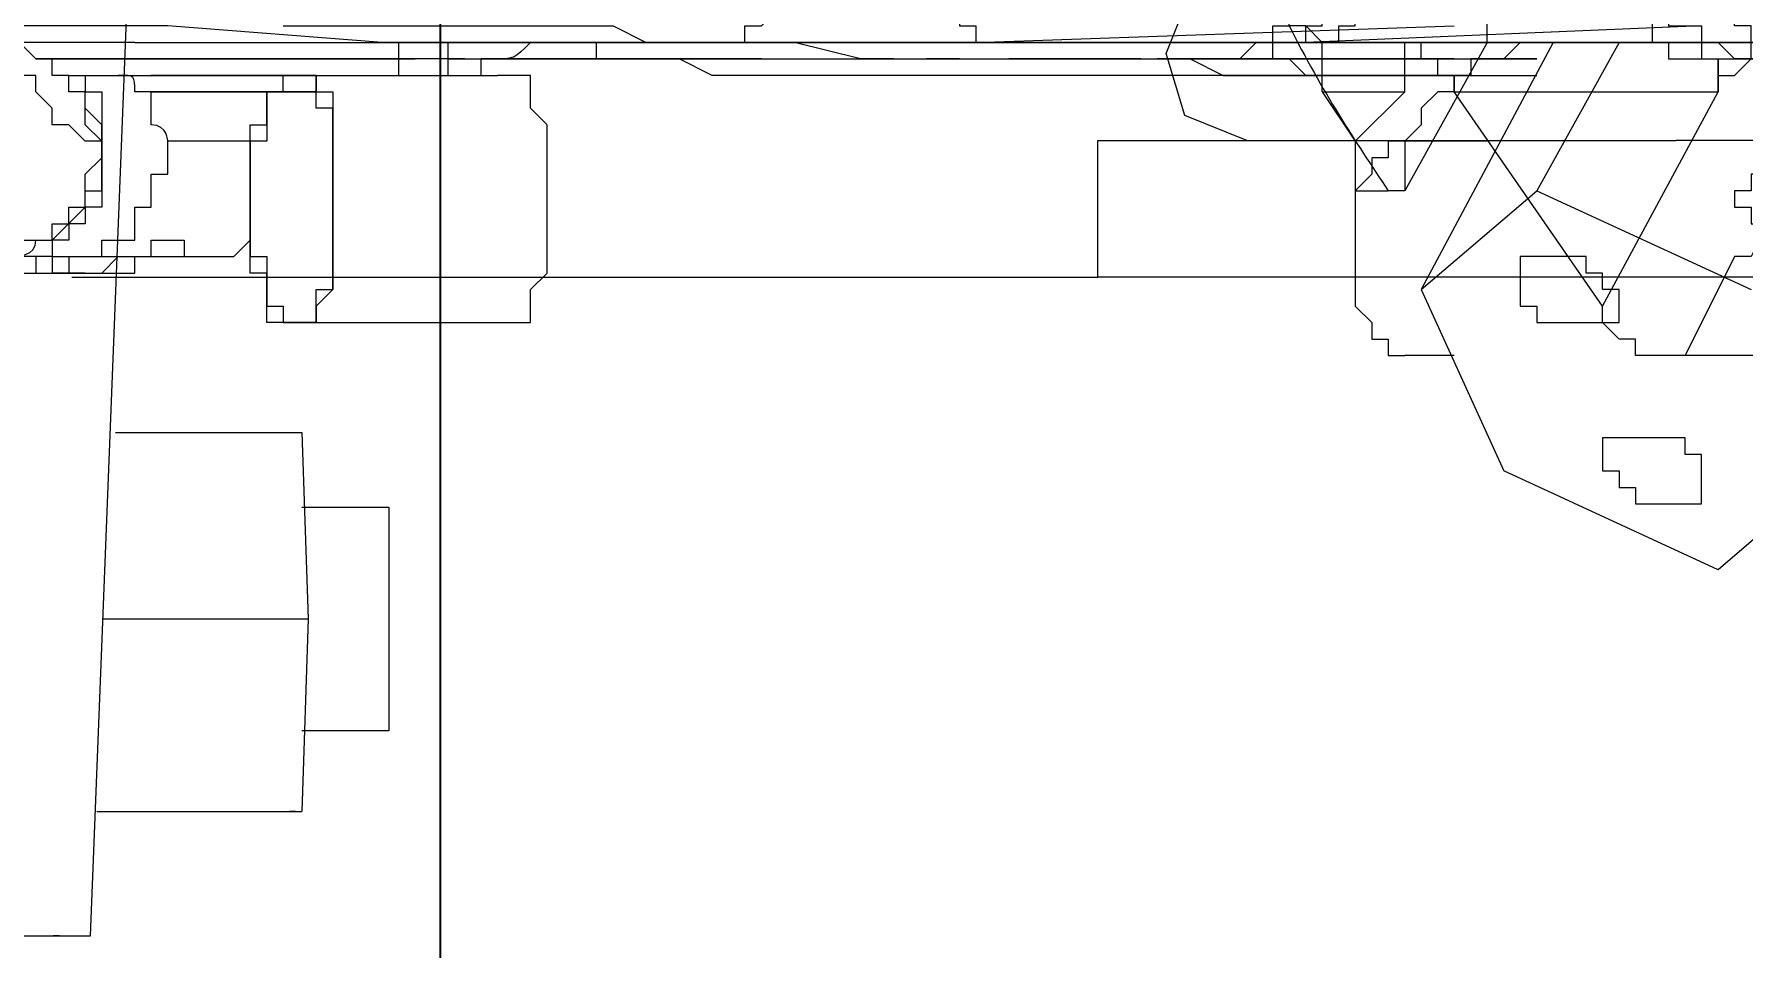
# Model space of a CAD drawing. Header units: millimetres. Extents: x 25083 to 52777, y 24772 to 45779.
# Drawn here: x 38549.48 to 38587.95, y 33654.69 to 33675.28 of the extents above; entities that cross this region are included whole.
import ezdxf

# ---------------------------------------------------------------- set-up
doc = ezdxf.new("R2010")
doc.units = ezdxf.units.MM
doc.layers.add('小车', color=7, linetype='Continuous')
doc.styles.get("Standard").update_dxf_attribs({"font": ''})
doc.styles.get('Standard').set_extended_font_data('SimSun')
doc.dimstyles.new('15', dxfattribs={"dimtxt": 15, "dimasz": 10, "dimexe": 2, "dimexo": 1, "dimgap": 1, "dimtad": 1, "dimdsep": 46, "dimtxsty": 'Standard', "dimcen": 2.5, "dimadec": 0, "dimazin": 0, "dimtfac": 1, "dimtmove": 2, "dimatfit": 3, "dimfxl": 1, "dimtolj": 1, "dimarcsym": 0})
doc.dimstyles.new('ISO-25', dxfattribs={"dimtxt": 2.5, "dimasz": 2.5, "dimexe": 1.25, "dimexo": 0.625, "dimtad": 1, "dimtxsty": 'Standard', "dimcen": 2.5, "dimadec": 0, "dimazin": 0, "dimtfac": 1, "dimtmove": 0, "dimatfit": 3, "dimfxl": 1, "dimarcsym": 0})

# ---------------------------------------------------------------- blocks, each defined once
blk = doc.blocks.new('*D925')
at = {"color": 0, "lineweight": -2}
for p, q in [((29677.862, 34881.662), (29677.862, 32448.293)), ((40733.017, 34757.645), (40733.017, 32448.293)), ((29680.362, 32449.543), (40730.517, 32449.543))]:
    blk.add_line(p, q, dxfattribs=at)
at = {"color": 0}
for points in [[(29680.362, 32449.96), (29680.362, 32449.127), (29677.862, 32449.543)], [(40730.517, 32449.127), (40730.517, 32449.96), (40733.017, 32449.543)]]:
    blk.add_solid(points, dxfattribs=at)
at = {"layer": 'DEFPOINTS', "color": 0}
for p in [(29677.862, 34882.287), (40733.017, 34758.27), (40733.017, 32449.543)]:
    blk.add_point(p, dxfattribs=at)
at = {"color": 0, "insert": (35205.439, 32451.628), "char_height": 2.5, "attachment_point": 5}
blk.add_mtext('11055,15', dxfattribs=at)
blk = doc.blocks.new('zw$D2F4')
at = {"color": 7, "lineweight": 5}
for points in [[(495.393, 941.395), (496.136, 942.138), (497.621, 943.252), (499.478, 944.366), (501.706, 945.48), (505.048, 947.337), (509.505, 949.194), (516.189, 951.793), (526.587, 954.764)], [(496.136, 786.91), (496.136, 792.48), (495.764, 794.337), (496.136, 796.194), (496.136, 800.279), (495.764, 803.621), (495.764, 922.084), (495.764, 931.368), (495.764, 933.597), (496.136, 938.424), (496.136, 948.822)], [(490.565, 942.138), (490.565, 941.024)], [(490.937, 941.024), (490.937, 942.138)], [(493.165, 939.91), (492.051, 939.91), (492.051, 940.281), (491.679, 940.281), (491.679, 940.652), (491.308, 940.652), (491.308, 941.024), (490.937, 941.024), (490.937, 942.138)], [(491.308, 942.138), (491.308, 941.395)], [(494.65, 941.395), (495.022, 941.395), (495.022, 941.766), (495.393, 941.766), (495.393, 942.138), (495.764, 942.138)], [(495.764, 939.167), (495.764, 941.766)], [(491.308, 941.395), (491.308, 941.024), (492.051, 940.281), (492.422, 940.281)], [(491.308, 941.395), (491.308, 941.024), (491.679, 941.024), (491.679, 940.652), (492.051, 940.652), (492.051, 940.281), (492.422, 940.281)], [(495.393, 941.024), (495.393, 941.395)], [(495.393, 941.395), (495.393, 933.225)], [(495.393, 941.024), (495.393, 941.395)], [(490.565, 941.024), (490.565, 940.652)], [(490.565, 941.024), (490.565, 940.281)], [(490.565, 940.281), (490.565, 941.024)], [(490.937, 941.024), (490.937, 940.652), (490.565, 940.652), (490.565, 940.281)], [(493.536, 939.91), (493.536, 940.281), (493.907, 940.652), (493.907, 941.024), (494.279, 941.024)], [(494.279, 940.281), (494.65, 940.281), (494.65, 940.652), (495.022, 940.652), (495.022, 941.024)], [(495.022, 940.652), (495.022, 941.024), (495.393, 941.024), (495.393, 940.652)], [(495.393, 940.652), (495.393, 941.024)], [(490.565, 940.281), (490.565, 939.91)], [(492.422, 940.281), (492.422, 939.91), (493.165, 939.91)], [(492.422, 940.281), (492.793, 940.281), (493.165, 939.91), (493.536, 939.91)], [(495.022, 940.652), (495.022, 940.281), (494.65, 940.281), (494.65, 939.91), (493.536, 939.91), (493.165, 939.91)], [(493.536, 939.91), (493.907, 939.91), (494.279, 940.281), (494.65, 940.281)], [(493.536, 939.91), (493.907, 940.281), (494.279, 940.281)], [(494.65, 940.281), (494.65, 940.652), (495.022, 940.652)], [(495.022, 940.652), (495.022, 937.31)], [(495.393, 940.281), (495.393, 940.652)], [(495.393, 933.225), (495.393, 940.652)], [(495.393, 939.91), (495.393, 940.281)], [(490.565, 939.91), (490.937, 939.538)], [(490.937, 939.91), (490.937, 938.796), (491.308, 938.796), (491.308, 938.053), (490.937, 938.053), (490.937, 937.681)], [(490.937, 939.91), (491.308, 939.91), (491.308, 939.167), (492.051, 939.167), (492.051, 938.796), (492.422, 938.796)], [(495.393, 939.538), (495.393, 939.91)], [(490.937, 939.538), (490.937, 939.167)], [(495.393, 939.167), (495.393, 939.538)], [(490.937, 939.167), (490.937, 938.796)], [(495.393, 938.796), (495.393, 939.167)], [(495.764, 939.167), (495.764, 936.567)], [(490.937, 938.796), (490.937, 936.939), (491.308, 936.567)], [(492.422, 938.796), (492.793, 938.796), (492.793, 938.424), (493.165, 938.424)], [(494.65, 938.796), (494.65, 936.196)], [(494.65, 936.196), (494.65, 938.796)], [(495.022, 935.453), (495.022, 938.796)], [(495.393, 938.424), (495.393, 938.796)], [(493.536, 936.196), (493.536, 938.424)], [(495.393, 938.053), (495.393, 938.424)], [(495.393, 937.681), (495.393, 938.053)], [(495.393, 937.31), (495.393, 937.681)], [(495.393, 936.939), (495.393, 937.681)], [(495.022, 937.31), (495.022, 935.453)], [(495.393, 937.31), (495.393, 936.939)], [(489.451, 935.453), (489.451, 936.196), (490.194, 936.196), (490.565, 936.196), (490.565, 936.567), (492.051, 936.567)], [(492.051, 936.567), (490.937, 936.567), (490.937, 936.196), (489.823, 936.196), (489.823, 935.825), (489.451, 935.825), (489.451, 935.453)], [(492.051, 936.567), (493.907, 936.567), (493.907, 936.196), (494.65, 936.196)], [(494.65, 936.196), (493.536, 936.196), (493.536, 936.567), (492.051, 936.567)], [(495.393, 936.196), (495.393, 936.567)], [(495.393, 936.567), (495.393, 936.196)], [(495.764, 936.567), (495.764, 934.339)], [(494.65, 935.082), (494.65, 936.196)], [(494.65, 936.196), (494.65, 935.082)], [(494.65, 935.825), (495.022, 935.825)], [(496.136, 935.825), (496.136, 928.397), (495.764, 927.655), (495.764, 925.427)], [(489.451, 935.453), (489.451, 930.997)], [(489.451, 935.453), (489.451, 935.082), (489.823, 935.082)], [(492.422, 934.711), (490.194, 934.711), (489.823, 935.082), (489.451, 935.082), (489.451, 935.453)], [(492.422, 934.711), (494.279, 934.711), (494.279, 935.082), (494.65, 935.082), (495.022, 935.082), (495.022, 935.453)], [(495.022, 935.453), (495.022, 930.997)], [(495.022, 935.453), (495.022, 935.082)], [(489.823, 935.082), (490.194, 935.082), (490.194, 934.711), (492.422, 934.711)], [(494.65, 935.082), (494.65, 934.711), (492.422, 934.711)], [(495.022, 935.082), (494.65, 935.082)], [(495.393, 934.339), (495.393, 933.225)], [(495.764, 934.339), (495.764, 933.225)], [(495.022, 933.225), (495.393, 933.225)], [(495.393, 932.111), (495.393, 933.225)], [(495.393, 932.111), (495.393, 933.225)], [(495.393, 933.225), (495.764, 933.225)], [(495.764, 932.111), (495.764, 933.225)], [(495.764, 933.225), (495.764, 932.111)], [(495.393, 931.74), (495.393, 932.482)], [(495.022, 932.111), (495.393, 932.111)], [(495.393, 932.111), (495.764, 932.111)], [(495.764, 932.111), (495.764, 930.997)], [(495.764, 932.111), (495.764, 931.368)], [(495.393, 931.74), (495.393, 931.368)], [(495.393, 931.74), (495.393, 930.997)], [(495.022, 931.368), (495.393, 931.368)], [(495.393, 930.254), (495.393, 931.368)], [(495.393, 930.997), (495.393, 931.368)], [(495.393, 930.997), (495.393, 931.368)], [(495.764, 931.368), (495.764, 930.997)], [(489.451, 930.997), (489.451, 930.254), (489.823, 930.254)], [(495.022, 922.827), (495.022, 926.169), (495.393, 926.912), (495.393, 930.997)], [(495.022, 930.626), (495.022, 930.997)], [(495.764, 930.997), (495.764, 930.626)], [(492.422, 929.883), (493.907, 929.883), (494.279, 930.254), (494.65, 930.254), (495.022, 930.254), (495.022, 930.626)], [(495.393, 930.626), (495.393, 929.512)], [(495.393, 930.626), (495.393, 928.769)], [(495.764, 930.626), (495.764, 929.14)], [(489.823, 930.254), (490.194, 930.254), (490.565, 929.883), (492.422, 929.883)], [(495.393, 930.254), (495.393, 928.769)], [(495.393, 930.254), (495.393, 929.14)], [(495.764, 929.883), (495.764, 929.512)], [(495.393, 929.14), (495.393, 927.283)], [(495.393, 928.026), (495.393, 929.14)], [(495.764, 927.655), (495.764, 929.14)], [(495.764, 929.14), (495.764, 927.655)], [(495.393, 928.769), (495.764, 928.769)], [(495.393, 928.769), (495.393, 927.655)], [(495.393, 928.769), (495.393, 928.026)], [(495.393, 927.283), (495.393, 928.026)], [(495.393, 926.541), (495.393, 927.655)], [(495.393, 927.655), (495.393, 926.912)], [(495.764, 927.655), (495.764, 925.055)], [(495.764, 927.655), (495.764, 926.169)], [(495.393, 925.427), (495.393, 927.283)], [(495.393, 927.283), (495.393, 926.541)], [(495.393, 926.169), (495.393, 926.541)], [(495.393, 925.055), (495.393, 926.169)], [(495.393, 926.169), (495.393, 925.055)], [(495.393, 925.798), (495.393, 925.055)], [(495.764, 925.427), (495.764, 920.228)], [(495.764, 925.427), (496.136, 925.427), (496.136, 925.055), (496.507, 924.684), (496.878, 924.684)], [(495.393, 925.055), (495.393, 923.57)], [(495.393, 925.055), (495.393, 922.456)], [(495.393, 922.827), (495.764, 924.313)], [(495.393, 923.57), (495.393, 922.456)], [(495.393, 923.57), (495.393, 922.456)], [(495.022, 922.084), (495.022, 922.827)], [(495.393, 922.084), (495.393, 922.827)], [(495.393, 922.456), (495.393, 921.713)], [(495.393, 922.456), (495.393, 921.342)], [(495.022, 921.713), (495.022, 922.084)], [(495.022, 921.342), (495.022, 921.713)], [(495.022, 920.97), (495.022, 921.342)], [(495.393, 920.97), (495.393, 921.342)], [(495.393, 920.599), (495.393, 921.342)], [(495.022, 920.228), (495.022, 920.97)], [(495.393, 920.97), (495.393, 919.485)], [(495.764, 920.97), (495.764, 920.599)], [(496.878, 920.97), (496.507, 920.97), (496.507, 920.599), (496.136, 920.599), (496.136, 920.228), (495.764, 920.228)], [(495.764, 920.599), (495.764, 919.114)], [(495.022, 919.114), (495.022, 920.228)], [(495.393, 920.228), (495.393, 918.371)], [(495.764, 919.856), (495.764, 920.228)], [(495.764, 920.228), (495.764, 919.856)], [(495.764, 920.228), (496.136, 909.458)], [(495.764, 919.856), (495.764, 907.23)], [(495.022, 917.628), (495.022, 919.114)], [(495.393, 918.371), (495.393, 919.485)], [(495.393, 919.485), (495.393, 918.742)], [(495.764, 919.114), (495.764, 918.371)], [(495.393, 916.514), (495.393, 918.371)], [(495.764, 918.371), (495.764, 909.83)], [(495.764, 918.371), (495.764, 917.257)], [(495.022, 916.514), (495.022, 917.628)], [(495.764, 917.628), (495.764, 913.914)], [(495.764, 917.257), (495.764, 916.885)], [(495.022, 915.771), (495.022, 916.514)], [(495.393, 915.771), (495.393, 916.143)], [(495.393, 916.143), (495.393, 915.771)], [(495.022, 915.4), (495.022, 915.771)], [(495.393, 915.771), (495.393, 915.4), (495.022, 914.657), (495.022, 907.601)], [(495.393, 914.657), (495.393, 915.771)], [(495.022, 913.914), (495.022, 915.4)], [(495.393, 915.029), (495.393, 915.4)], [(495.393, 915.4), (495.393, 914.286)], [(495.764, 913.914), (495.393, 914.286), (495.393, 915.029)], [(495.393, 915.029), (495.393, 913.172)], [(495.022, 912.8), (495.022, 913.914)], [(495.764, 913.914), (495.764, 913.543)], [(494.65, 912.429), (495.764, 912.429), (496.136, 912.8), (496.136, 913.172), (496.507, 913.172), (496.507, 913.543)], [(494.65, 912.429), (495.022, 912.429), (495.022, 912.8), (495.393, 913.172), (495.393, 913.543), (495.764, 913.543), (496.136, 913.543), (496.136, 913.172)], [(495.393, 912.429), (495.393, 913.172)], [(495.022, 912.429), (495.022, 912.8)], [(495.393, 912.429), (495.393, 912.8)], [(495.393, 912.8), (495.393, 912.429)], [(495.764, 912.429), (495.764, 912.8)], [(496.136, 903.888), (495.764, 912.8)], [(495.764, 912.8), (495.764, 912.429)], [(495.764, 912.8), (496.136, 912.8), (496.136, 912.429), (496.507, 912.429), (496.507, 912.058), (496.878, 912.058)], [(494.65, 912.429), (493.536, 911.686)], [(494.65, 912.429), (494.65, 910.572)], [(495.022, 910.201), (495.022, 912.429)], [(495.393, 911.315), (495.393, 912.429)], [(495.393, 912.429), (495.393, 910.201)], [(495.764, 912.429), (495.764, 894.975)], [(495.764, 912.429), (495.764, 912.058), (496.136, 912.058), (496.136, 911.686), (496.507, 911.686), (496.878, 911.686)], [(492.793, 911.315), (492.422, 911.686), (490.194, 911.686), (489.823, 911.686), (489.451, 911.315), (489.08, 911.315), (489.08, 910.944), (488.708, 910.944), (488.708, 910.572)], [(493.536, 911.686), (492.422, 911.686), (492.422, 910.944)], [(493.536, 911.686), (494.65, 910.572)], [(493.536, 910.572), (493.536, 910.944), (493.165, 910.944), (493.165, 911.315), (492.793, 911.315)], [(492.422, 910.572), (492.422, 910.944)], [(488.708, 909.458), (488.708, 910.572)], [(495.393, 902.402), (495.393, 903.145), (495.764, 903.516), (495.764, 904.631), (495.764, 907.973), (495.393, 908.344), (495.393, 909.087), (495.022, 909.087), (495.022, 909.458), (494.65, 909.458), (494.65, 909.83), (494.279, 910.201), (493.907, 910.201), (493.536, 910.572), (492.422, 910.572)], [(495.764, 908.715), (492.422, 910.572)], [(493.536, 908.715), (493.536, 910.572)], [(494.65, 909.458), (495.022, 909.458), (495.022, 909.83), (495.393, 909.83), (495.393, 910.201), (495.764, 910.201), (495.764, 910.572)], [(494.65, 910.572), (495.764, 910.572)], [(495.764, 910.572), (495.764, 908.715)], [(490.194, 910.201), (486.109, 908.344)], [(490.194, 910.201), (492.422, 907.601)], [(495.764, 907.23), (490.194, 910.201)], [(495.022, 909.087), (495.022, 910.201)], [(495.393, 909.458), (495.393, 909.83)], [(495.764, 909.83), (495.764, 909.458)], [(495.764, 909.83), (495.764, 907.973)], [(489.823, 906.116), (494.65, 909.458)], [(494.65, 909.458), (494.65, 903.516)], [(495.393, 909.458), (495.393, 909.087)], [(495.764, 909.458), (495.764, 907.23)], [(495.393, 907.973), (495.393, 909.087)], [(495.393, 909.087), (495.393, 907.601)], [(495.393, 909.087), (495.393, 907.601)], [(483.881, 903.516), (486.109, 908.344)], [(495.764, 908.715), (497.25, 908.715), (497.621, 908.344), (497.992, 908.344), (497.992, 907.973), (498.364, 907.973), (498.364, 907.601), (498.735, 907.601), (498.735, 906.859), (499.106, 906.487), (499.106, 906.116), (499.478, 905.745), (499.478, 905.373), (499.478, 902.774)], [(490.565, 907.973), (489.823, 907.973), (489.823, 907.601), (489.451, 907.601), (489.451, 906.859)], [(490.937, 906.859), (490.937, 907.973), (490.565, 907.973)], [(492.422, 907.601), (490.194, 902.774)], [(495.764, 905.745), (492.422, 907.601)], [(495.764, 907.23), (495.764, 906.859)], [(489.451, 905.745), (490.194, 905.745), (490.194, 906.116), (490.565, 906.116), (490.565, 906.487), (490.937, 906.487), (490.937, 906.859)], [(489.451, 906.859), (489.451, 905.745)], [(495.764, 906.859), (495.764, 906.487)], [(495.764, 906.487), (495.764, 904.631)], [(486.852, 906.116), (486.109, 906.116), (486.109, 905.745), (485.738, 905.745), (485.738, 905.373), (485.366, 905.373), (485.366, 904.631)], [(486.852, 905.002), (486.852, 906.116)], [(488.708, 904.259), (488.708, 905.373), (489.08, 905.373), (489.08, 905.745), (489.451, 906.116), (489.823, 906.116)], [(489.823, 906.116), (494.65, 903.516)], [(485.738, 903.888), (486.48, 903.888), (486.48, 904.259), (486.852, 904.259), (486.852, 905.002)], [(496.507, 905.002), (496.507, 904.631), (496.136, 904.631), (496.136, 903.888), (495.764, 903.888), (495.393, 903.888), (495.393, 903.516), (494.65, 903.516)], [(496.878, 904.259), (496.878, 905.002), (496.507, 905.002), (495.764, 905.002), (495.764, 904.631), (495.393, 904.631), (495.393, 903.516), (495.022, 903.516)], [(485.366, 904.631), (485.366, 903.888), (485.738, 903.888)], [(495.764, 904.631), (495.764, 904.259)], [(488.708, 893.118), (488.708, 904.259)], [(496.136, 900.174), (495.764, 900.546), (493.536, 901.66), (493.165, 901.66), (490.937, 902.774), (490.937, 903.145), (488.708, 904.259)], [(495.022, 903.516), (495.393, 903.516), (495.393, 902.774), (495.764, 902.774), (496.136, 902.774), (496.136, 903.145), (496.507, 903.145), (496.507, 903.516), (496.878, 903.516), (496.878, 904.259)], [(495.764, 904.259), (495.764, 903.888)], [(495.764, 903.888), (495.764, 903.145)], [(486.109, 900.917), (483.881, 903.516)], [(494.65, 903.516), (495.022, 903.516), (495.022, 903.145), (495.393, 902.774), (495.393, 902.402), (495.764, 902.031), (495.764, 901.288), (496.136, 900.917), (496.136, 900.546), (496.136, 900.174)], [(492.793, 902.402), (492.793, 902.774), (492.422, 902.774), (492.422, 903.145), (492.051, 903.145), (492.051, 902.774), (491.679, 902.774), (491.679, 902.402), (491.308, 902.402), (491.308, 901.288)], [(495.764, 903.145), (495.764, 902.774)]]:
    blk.add_lwpolyline(points, dxfattribs=at)
for points in [[(490.937, 942.138), (490.937, 941.766), (490.937, 941.395), (491.308, 941.395)], [(490.937, 941.395), (490.565, 941.395), (490.565, 941.395), (490.565, 941.395)], [(490.565, 941.395), (490.565, 941.395), (490.565, 941.395), (490.565, 941.024)], [(494.65, 941.395), (494.65, 941.395), (494.279, 941.024), (494.279, 941.024)], [(494.65, 941.395), (494.65, 941.395), (494.65, 941.395), (494.65, 941.395)], [(495.393, 941.395), (495.393, 941.395), (495.393, 941.395), (495.393, 941.395)], [(490.565, 941.024), (490.565, 941.024), (490.565, 941.024), (490.565, 941.024)], [(490.565, 941.024), (490.565, 941.024), (490.565, 941.024), (490.565, 941.024)], [(490.565, 941.024), (490.565, 941.024), (490.565, 941.024), (490.565, 941.024)], [(490.937, 941.024), (490.937, 941.024), (490.937, 941.024), (490.565, 941.024)], [(490.937, 941.024), (490.937, 940.652), (490.937, 940.652), (490.937, 940.652)], [(490.937, 941.024), (490.937, 941.024), (490.937, 941.024), (490.937, 941.024)], [(495.022, 941.024), (495.022, 941.024), (495.022, 941.024), (495.022, 941.024)], [(495.022, 941.024), (495.022, 941.024), (495.022, 941.024), (495.393, 941.024)], [(495.393, 940.652), (495.393, 940.652), (495.393, 941.024), (495.393, 941.024)], [(490.565, 940.281), (490.565, 940.281), (490.565, 939.91), (490.565, 939.91)], [(490.565, 940.281), (490.565, 940.281), (490.565, 940.281), (490.565, 939.91)], [(490.565, 940.281), (490.565, 940.281), (490.565, 940.281), (490.565, 939.91)], [(490.937, 940.652), (490.937, 940.652), (490.937, 940.281), (490.937, 939.91)], [(495.393, 940.652), (495.393, 940.281), (495.393, 940.281), (495.393, 939.91)], [(495.393, 940.652), (495.393, 940.652), (495.393, 940.652), (495.393, 940.652)], [(490.565, 939.91), (490.565, 939.91), (490.565, 939.538), (490.565, 939.167)], [(490.565, 939.91), (490.565, 939.91), (490.565, 939.91), (490.565, 939.538)], [(493.536, 939.91), (493.536, 939.91), (493.165, 939.91), (493.165, 939.91)], [(493.165, 939.91), (493.165, 939.91), (493.536, 939.91), (493.536, 939.91)], [(494.65, 939.167), (495.022, 939.167), (495.022, 939.167), (495.022, 939.538)], [(490.565, 939.167), (490.565, 939.167), (490.565, 939.167), (490.937, 939.167)], [(494.65, 939.167), (494.65, 939.167), (494.65, 939.167), (494.65, 939.167)], [(494.65, 938.796), (494.65, 938.796), (494.65, 938.796), (494.65, 939.167)], [(493.536, 938.424), (493.536, 938.424), (493.907, 938.424), (493.907, 938.796)], [(493.907, 938.796), (494.279, 938.796), (494.279, 938.796), (494.65, 938.796)], [(493.165, 938.424), (493.165, 938.424), (493.165, 938.424), (493.536, 938.424)], [(495.393, 936.939), (495.393, 936.939), (495.393, 936.939), (495.393, 936.567)], [(495.393, 936.939), (495.393, 936.939), (495.393, 936.567), (495.393, 936.567)], [(494.65, 936.196), (494.65, 936.196), (494.65, 936.196), (494.65, 936.196)], [(495.393, 933.225), (495.393, 933.225), (495.393, 933.225), (495.393, 932.854)], [(495.393, 932.111), (495.393, 931.74), (495.393, 931.368), (495.393, 931.368)], [(495.393, 932.111), (495.393, 932.111), (495.393, 932.111), (495.393, 931.74)], [(495.393, 932.111), (495.393, 932.111), (495.393, 932.111), (495.393, 932.111)], [(495.764, 931.368), (495.764, 931.368), (495.764, 931.74), (495.764, 932.111)], [(495.764, 919.114), (495.764, 923.57), (495.764, 928.026), (495.764, 932.111)], [(495.393, 931.74), (495.393, 931.74), (495.393, 931.74), (495.393, 931.368)], [(495.393, 931.74), (495.393, 931.74), (495.393, 931.74), (495.393, 931.74)], [(495.393, 931.368), (495.393, 930.997), (495.393, 930.997), (495.393, 930.626)], [(495.393, 930.997), (495.393, 930.626), (495.393, 930.626), (495.393, 930.626)], [(495.393, 930.997), (495.393, 930.997), (495.393, 930.626), (495.393, 930.626)], [(495.764, 930.254), (495.393, 930.626), (495.393, 930.626), (495.393, 930.997)], [(495.764, 930.997), (495.764, 930.626), (495.764, 930.626), (495.764, 930.626)], [(495.764, 920.228), (495.764, 923.941), (495.764, 927.283), (495.764, 930.997)], [(495.393, 930.626), (495.393, 930.626), (495.393, 930.254), (495.393, 930.254)], [(495.393, 930.626), (495.393, 930.626), (495.393, 930.254), (495.393, 930.254)], [(495.764, 930.626), (495.764, 930.254), (495.764, 930.254), (495.764, 929.883)], [(495.393, 929.883), (495.393, 927.655), (495.393, 925.427), (495.393, 923.57)], [(495.393, 927.655), (495.393, 926.541), (495.393, 925.055), (495.393, 923.57)], [(495.764, 917.257), (495.764, 920.599), (495.764, 924.313), (495.764, 927.655)], [(495.764, 920.228), (495.764, 922.084), (495.764, 924.313), (495.764, 926.169)], [(495.764, 920.97), (495.764, 922.456), (495.764, 923.57), (495.764, 925.055)], [(495.393, 924.313), (495.393, 923.941), (495.393, 923.57), (495.393, 923.198)], [(495.393, 922.456), (495.393, 922.456), (495.393, 922.456), (495.393, 922.084)], [(495.393, 922.084), (495.393, 922.084), (495.393, 922.084), (495.393, 922.456)], [(495.393, 922.084), (495.393, 921.713), (495.393, 921.713), (495.393, 921.713)], [(495.393, 922.084), (495.393, 922.084), (495.393, 922.084), (495.393, 922.084)], [(495.393, 921.342), (495.393, 919.485), (495.393, 917.257), (495.393, 915.4)], [(495.393, 921.342), (495.393, 921.342), (495.393, 920.97), (495.393, 920.97)], [(495.393, 921.342), (495.393, 921.342), (495.393, 921.342), (495.393, 921.342)], [(495.764, 910.201), (495.764, 913.172), (495.764, 916.143), (495.764, 919.114)], [(495.764, 912.058), (495.764, 913.914), (495.764, 915.4), (495.764, 917.257)], [(495.393, 916.514), (495.393, 916.143), (495.393, 915.771), (495.393, 915.4)], [(495.393, 915.4), (495.393, 914.657), (495.393, 913.914), (495.393, 913.172)], [(495.393, 913.172), (495.393, 913.914), (495.393, 914.286), (495.393, 914.657)], [(495.393, 914.286), (495.393, 913.914), (495.393, 913.914), (495.393, 913.914)], [(495.393, 913.914), (495.393, 913.543), (495.393, 913.172), (495.393, 912.8)], [(495.764, 913.543), (495.764, 913.543), (495.764, 913.543), (495.764, 913.914)], [(495.764, 912.8), (495.764, 912.8), (495.764, 913.172), (495.764, 913.543)], [(496.136, 913.172), (494.65, 912.429), (493.536, 911.686), (492.422, 910.944)], [(495.393, 912.8), (495.393, 911.686), (495.393, 910.572), (495.393, 909.087)], [(495.393, 909.83), (495.393, 910.572), (495.393, 910.944), (495.393, 911.315)], [(495.393, 910.201), (495.393, 909.83), (495.393, 909.458), (495.393, 908.715)], [(495.393, 907.973), (495.393, 907.973), (495.393, 907.601), (495.393, 907.601)], [(495.393, 907.601), (495.393, 907.601), (495.393, 907.973), (495.393, 907.973)]]:
    blk.add_open_spline(points, degree=3, dxfattribs=at)
blk = doc.blocks.new('*D469')
at = {"layer": 'DEFPOINTS', "color": 0}
for p in [(36061.191, 116692.222), (36180.039, 116685.352), (36180.039, 116527.033)]:
    blk.add_point(p, dxfattribs=at)
at = {"layer": '小车', "color": 0, "linetype": 'Continuous', "lineweight": -2}
for p, q in [((36061.191, 116691.222), (36061.191, 116525.033)), ((36180.039, 116684.352), (36180.039, 116525.033)), ((36071.191, 116527.033), (36084.175, 116527.033)), ((36170.039, 116527.033), (36146.425, 116527.033))]:
    blk.add_line(p, q, dxfattribs=at)
at = {"layer": '小车', "color": 0}
for points in [[(36071.191, 116528.7), (36071.191, 116525.366), (36061.191, 116527.033)], [(36170.039, 116528.7), (36170.039, 116525.366), (36180.039, 116527.033)]]:
    blk.add_solid(points, dxfattribs=at)
at = {"layer": '小车', "color": 0, "insert": (36115.3, 116527.033), "char_height": 15, "attachment_point": 5}
blk.add_mtext('\\A1;118.85', dxfattribs=at)
blk = doc.blocks.new('*D472')
at = {"layer": 'DEFPOINTS', "color": 0}
for p in [(36501.161, 116657.067), (36500.203, 116654.2), (36536.624, 116645.223)]:
    blk.add_point(p, dxfattribs=at)
at = {"layer": '小车', "color": 0, "linetype": 'Continuous', "lineweight": -2}
for p, q in [((36539.792, 116654.708), (36542.96, 116664.193)), ((36502.109, 116656.75), (36538.521, 116644.589)), ((36501.152, 116653.883), (36537.564, 116641.723)), ((36535.667, 116642.356), (36536.624, 116645.223)), ((36532.499, 116632.871), (36529.331, 116623.386))]:
    blk.add_line(p, q, dxfattribs=at)
at = {"layer": '小车', "color": 0}
for points in [[(36538.211, 116655.236), (36541.373, 116654.18), (36536.624, 116645.223)], [(36530.918, 116633.399), (36534.08, 116632.343), (36535.667, 116642.356)]]:
    blk.add_solid(points, dxfattribs=at)
at = {"layer": '小车', "color": 0, "insert": (36529.629, 116624.276), "char_height": 15, "attachment_point": 5, "rotation": 71.5322}
blk.add_mtext('\\A1;3.02', dxfattribs=at)
blk = doc.blocks.new('A$C1A4175F5')
at = {"layer": '小车', "color": 7, "lineweight": 0}
for points in [[(1043.733, 450.614), (1042.053, 493.449)], [(1017.696, 468.532), (1019.096, 469.092), (1019.516, 470.492), (1018.956, 471.892), (1017.556, 472.452)], [(992.358, 468.532), (1008.037, 468.532)], [(1007.057, 468.532), (1007.197, 468.532)], [(1010.976, 468.532), (1008.037, 468.532)], [(1021.055, 468.532), (1010.976, 468.532)], [(1021.055, 465.452), (1021.055, 468.532)], [(1002.717, 465.452), (1008.037, 465.452)], [(1008.037, 465.452), (1010.976, 465.452)], [(1010.976, 465.452), (1021.055, 465.452)], [(1044.153, 465.452), (1021.055, 465.452)], [(1038.974, 461.953), (1038.834, 457.753)], [(1043.173, 461.953), (1038.974, 461.953)], [(1038.974, 460.273), (1037.014, 460.273)], [(1037.014, 460.273), (1037.014, 460.133), (1037.014, 459.993), (1037.014, 459.853), (1037.014, 459.433), (1037.014, 459.153), (1037.014, 458.733), (1037.014, 458.173), (1037.014, 457.753), (1037.014, 457.193), (1037.014, 456.773), (1037.014, 456.353), (1037.014, 455.933), (1037.014, 455.653), (1037.014, 455.373), (1037.014, 455.233)], [(1038.834, 457.753), (1038.974, 453.413)], [(1043.453, 457.753), (1038.834, 457.753)], [(1037.014, 455.233), (1038.974, 455.233)], [(1043.593, 453.413), (1038.974, 453.413)], [(1039.114, 453.413), (1039.254, 453.413)], [(1046.813, 450.614), (1043.733, 450.614)], [(1044.433, 450.614), (1044.573, 450.614)]]:
    blk.add_lwpolyline(points, dxfattribs=at)
at = {"layer": '小车'}
dim = blk.add_linear_dim(base=(212.358, 337.78), p1=(93.511, 502.968), p2=(212.358, 496.098), dimstyle='15', override={"dimfxl": 0.18}, dxfattribs=at)
dim.commit()
dim.dimension.update_dxf_attribs({"geometry": '*D469', "text_midpoint": (147.619, 337.78), "dimtype": 128, "insert": (-35967.681, -116189.253)})
dim = blk.add_linear_dim(base=(568.944, 455.969), p1=(532.523, 464.947), p2=(533.48, 467.813), angle=71.5322, dimstyle='15', override={"dimfxl": 0.18}, dxfattribs=at)
dim.commit()
dim.dimension.update_dxf_attribs({"geometry": '*D472', "text_midpoint": (561.948, 435.023), "dimtype": 129, "insert": (-35967.681, -116189.253)})
blk = doc.blocks.new('zw$50CE')
blk.add_blockref('zw$D2F4', (22.01, 103.569))
at = {"layer": '小车', "ltscale": 10, "xscale": -1, "rotation": 270}
blk.add_blockref('A$C1A4175F5', (47.032, 0), dxfattribs=at)

msp = doc.modelspace()

# ---------------------------------------------------------------- linework, layer by layer
for p, q in [((38558.63, 33290.649), (38558.63, 34123.983)), ((38558.63, 33301.542), (38558.63, 33745.5))]:
    msp.add_line(p, q)

# ---------------------------------------------------------------- block references
at = {"rotation": 90}
msp.add_blockref('zw$50CE', (39594.481, 33157.316), dxfattribs=at)

# ---------------------------------------------------------------- dimensions: what is measured, and where the dimension line sits
dim = msp.add_linear_dim(base=(40733.0166, 32449.5434), p1=(29677.8617, 34882.2868), p2=(40733.0166, 34758.2702), dimstyle='ISO-25')
dim.commit()
dim.dimension.update_dxf_attribs({"geometry": '*D925', "text_midpoint": (35205.4391, 32449.5434), "dimtype": 160})

doc.saveas('drawing.dxf')
